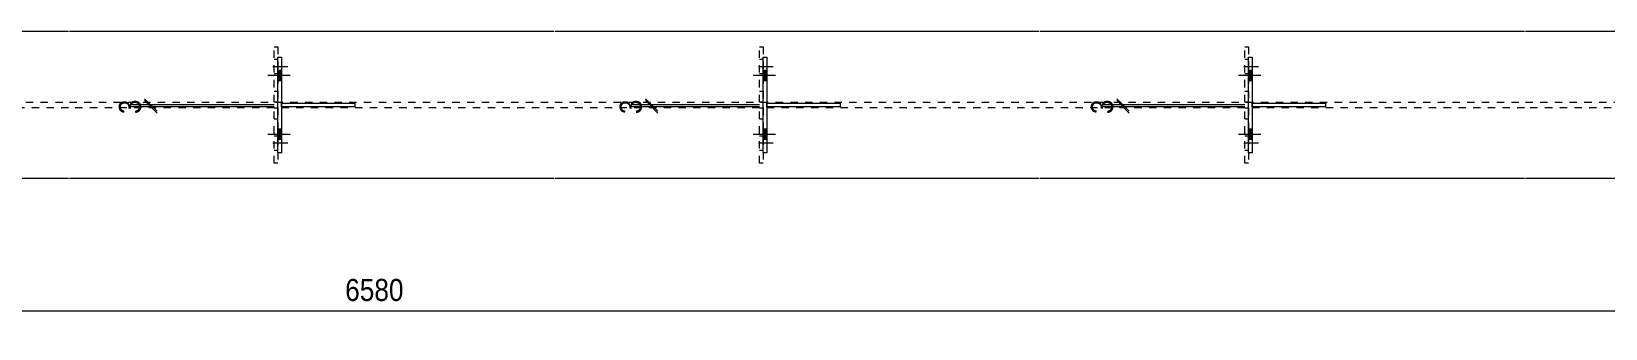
# Model space of a CAD drawing. Header units: millimetres. Extents: x 2 to 1174, y 1 to 825.
# Drawn here: x 564.7 to 778.4, y 496.6 to 537 of the extents above; entities that cross this region are included whole.
import ezdxf

# ---------------------------------------------------------------- set-up
doc = ezdxf.new("R2010")
doc.units = ezdxf.units.MM
for name, pattern in [('XKITLINE00', [0]), ('XKITLINE01', [4, 1, -1, 1, -1]), ('XKITLINE02', [4, 2, -2])]:
    doc.linetypes.add(name, pattern=pattern)
for name, color, linetype, lineweight in [('Bolt', 3, 'Continuous', 0), ('Dimensions', 7, 'Continuous', 0), ('Part', 2, 'Continuous', 0)]:
    doc.layers.add(name, color=color, linetype=linetype, lineweight=lineweight)
doc.styles.add('ARIAL', font='ARIAL.TTF')

# ---------------------------------------------------------------- blocks, each defined once
blk = doc.blocks.new('*A88')
at = {"layer": 'Part', "color": 2, "linetype": 'XKITLINE00', "lineweight": 0}
for p, q in [((569.72, 536.99), (503.92, 536.99)), ((635.62, 536.99), (569.82, 536.99)), ((701.52, 536.99), (635.72, 536.99)), ((767.42, 536.99), (701.62, 536.99)), ((991.18, 536.99), (767.52, 536.99)), ((569.72, 516.99), (503.92, 516.99)), ((635.62, 516.99), (569.82, 516.99)), ((701.52, 516.99), (635.72, 516.99)), ((767.42, 516.99), (701.62, 516.99)), ((991.18, 516.99), (767.52, 516.99))]:
    blk.add_line(p, q, dxfattribs=at)
at = {"layer": 'Part', "color": 7, "linetype": 'XKITLINE01', "lineweight": 0}
for p, q in [((503.92, 527.39), (569.72, 527.39)), ((569.72, 526.59), (503.92, 526.59)), ((569.82, 527.39), (635.62, 527.39)), ((635.62, 526.59), (569.82, 526.59)), ((635.72, 527.39), (701.52, 527.39)), ((701.52, 526.59), (635.72, 526.59)), ((701.62, 527.39), (767.42, 527.39)), ((767.42, 526.59), (701.62, 526.59)), ((767.52, 527.39), (991.18, 527.39)), ((991.18, 526.59), (767.52, 526.59))]:
    blk.add_line(p, q, dxfattribs=at)
blk = doc.blocks.new('*A95')
at = {"layer": 'Part', "color": 2, "linetype": 'XKITLINE00', "lineweight": 0}
for p, q in [((729.92, 520.49), (729.92, 533.49)), ((729.92, 533.49), (730.42, 533.49)), ((730.42, 533.49), (730.42, 520.49)), ((730.42, 520.49), (729.92, 520.49))]:
    blk.add_line(p, q, dxfattribs=at)
blk = doc.blocks.new('*A96')
at = {"layer": 'Part', "color": 2, "linetype": 'XKITLINE00', "lineweight": 0}
for p, q in [((730.42, 527.24), (740.42, 527.24)), ((740.42, 526.74), (730.42, 526.74)), ((740.42, 526.74), (740.42, 527.24))]:
    blk.add_line(p, q, dxfattribs=at)
at = {"layer": 'Part', "color": 7, "linetype": 'XKITLINE01', "lineweight": 0}
blk.add_line((730.42, 526.74), (730.42, 527.24), dxfattribs=at)
blk.add_line((730.42, 526.74), (730.42, 527.24), dxfattribs=at)
blk = doc.blocks.new('*A97')
at = {"layer": 'Part', "color": 2, "linetype": 'XKITLINE00', "lineweight": 0}
for p, q in [((664.02, 520.49), (664.02, 533.49)), ((664.02, 533.49), (664.52, 533.49)), ((664.52, 533.49), (664.52, 520.49)), ((664.52, 520.49), (664.02, 520.49))]:
    blk.add_line(p, q, dxfattribs=at)
blk = doc.blocks.new('*A98')
at = {"layer": 'Part', "color": 7, "linetype": 'XKITLINE01', "lineweight": 0}
for p, q in [((663.52, 527.39), (663.52, 534.89)), ((663.52, 534.89), (664.02, 534.89)), ((664.02, 534.89), (664.02, 527.39)), ((663.52, 528.89), (664.02, 528.89)), ((664.02, 527.39), (663.52, 527.39))]:
    blk.add_line(p, q, dxfattribs=at)
blk = doc.blocks.new('*A99')
at = {"layer": 'Part', "color": 2, "linetype": 'XKITLINE00', "lineweight": 0}
for p, q in [((664.52, 527.24), (674.52, 527.24)), ((674.52, 526.74), (664.52, 526.74)), ((674.52, 526.74), (674.52, 527.24))]:
    blk.add_line(p, q, dxfattribs=at)
at = {"layer": 'Part', "color": 7, "linetype": 'XKITLINE01', "lineweight": 0}
blk.add_line((664.52, 526.74), (664.52, 527.24), dxfattribs=at)
blk.add_line((664.52, 526.74), (664.52, 527.24), dxfattribs=at)
blk = doc.blocks.new('*A100')
at = {"layer": 'Part', "color": 2, "linetype": 'XKITLINE00', "lineweight": 0}
for p, q in [((598.12, 520.49), (598.12, 533.49)), ((598.12, 533.49), (598.62, 533.49)), ((598.62, 533.49), (598.62, 520.49)), ((598.62, 520.49), (598.12, 520.49))]:
    blk.add_line(p, q, dxfattribs=at)
blk = doc.blocks.new('*A101')
at = {"layer": 'Part', "color": 2, "linetype": 'XKITLINE00', "lineweight": 0}
for p, q in [((598.62, 527.24), (608.62, 527.24)), ((608.62, 526.74), (598.62, 526.74)), ((608.62, 526.74), (608.62, 527.24))]:
    blk.add_line(p, q, dxfattribs=at)
at = {"layer": 'Part', "color": 7, "linetype": 'XKITLINE01', "lineweight": 0}
blk.add_line((598.62, 526.74), (598.62, 527.24), dxfattribs=at)
blk.add_line((598.62, 526.74), (598.62, 527.24), dxfattribs=at)
blk = doc.blocks.new('*A117')
at = {"layer": 'Part', "color": 7, "linetype": 'XKITLINE01', "lineweight": 0}
for p, q in [((729.42, 519.09), (729.42, 526.59)), ((729.42, 526.59), (729.92, 526.59)), ((729.92, 526.59), (729.92, 519.09)), ((729.42, 525.09), (729.92, 525.09)), ((729.92, 519.09), (729.42, 519.09))]:
    blk.add_line(p, q, dxfattribs=at)
blk = doc.blocks.new('*A118')
at = {"layer": 'Part', "color": 7, "linetype": 'XKITLINE01', "lineweight": 0}
for p, q in [((729.42, 527.39), (729.42, 534.89)), ((729.42, 534.89), (729.92, 534.89)), ((729.92, 534.89), (729.92, 527.39)), ((729.42, 528.89), (729.92, 528.89)), ((729.92, 527.39), (729.42, 527.39))]:
    blk.add_line(p, q, dxfattribs=at)
blk = doc.blocks.new('*A119')
at = {"layer": 'Part', "color": 7, "linetype": 'XKITLINE01', "lineweight": 0}
for p, q in [((597.62, 519.09), (597.62, 526.59)), ((597.62, 526.59), (598.12, 526.59)), ((598.12, 526.59), (598.12, 519.09)), ((597.62, 525.09), (598.12, 525.09)), ((598.12, 519.09), (597.62, 519.09))]:
    blk.add_line(p, q, dxfattribs=at)
blk = doc.blocks.new('*A120')
at = {"layer": 'Part', "color": 7, "linetype": 'XKITLINE01', "lineweight": 0}
for p, q in [((597.62, 527.39), (597.62, 534.89)), ((597.62, 534.89), (598.12, 534.89)), ((598.12, 534.89), (598.12, 527.39)), ((597.62, 528.89), (598.12, 528.89)), ((598.12, 527.39), (597.62, 527.39))]:
    blk.add_line(p, q, dxfattribs=at)
blk = doc.blocks.new('*A125')
at = {"layer": 'Part', "color": 7, "linetype": 'XKITLINE01', "lineweight": 0}
for p, q in [((663.52, 519.09), (663.52, 526.59)), ((663.52, 526.59), (664.02, 526.59)), ((664.02, 526.59), (664.02, 519.09)), ((663.52, 525.09), (664.02, 525.09)), ((664.02, 519.09), (663.52, 519.09))]:
    blk.add_line(p, q, dxfattribs=at)
blk = doc.blocks.new('*A154')
at = {"layer": 'Bolt'}
for points in [[(729.92, 531.69), (730.42, 531.69), (730.42, 530.29), (729.92, 530.29)], [(729.92, 531.69), (730.42, 531.69), (730.42, 530.29), (729.92, 530.29)], [(729.92, 523.69), (730.42, 523.69), (730.42, 522.29), (729.92, 522.29)], [(729.92, 523.69), (730.42, 523.69), (730.42, 522.29), (729.92, 522.29)]]:
    blk.add_hatch(color=3, dxfattribs=at).paths.add_polyline_path(points, flags=17)
at = {"layer": 'Bolt', "color": 3, "linetype": 'XKITLINE00', "lineweight": 0}
for p, q in [((731.58, 530.99), (728.58, 530.99)), ((731.58, 530.99), (728.58, 530.99)), ((730.42, 531.69), (729.92, 531.69)), ((730.42, 531.69), (729.92, 531.69)), ((730.42, 530.29), (729.92, 530.29)), ((730.42, 530.29), (729.92, 530.29)), ((730.42, 523.69), (729.92, 523.69)), ((730.42, 523.69), (729.92, 523.69)), ((731.58, 522.99), (728.58, 522.99)), ((731.58, 522.99), (728.58, 522.99)), ((730.42, 522.29), (729.92, 522.29)), ((730.42, 522.29), (729.92, 522.29))]:
    blk.add_line(p, q, dxfattribs=at)
blk = doc.blocks.new('*A155')
at = {"layer": 'Bolt'}
for points in [[(664.02, 531.69), (664.52, 531.69), (664.52, 530.29), (664.02, 530.29)], [(664.02, 531.69), (664.52, 531.69), (664.52, 530.29), (664.02, 530.29)], [(664.02, 523.69), (664.52, 523.69), (664.52, 522.29), (664.02, 522.29)], [(664.02, 523.69), (664.52, 523.69), (664.52, 522.29), (664.02, 522.29)]]:
    blk.add_hatch(color=3, dxfattribs=at).paths.add_polyline_path(points, flags=17)
at = {"layer": 'Bolt', "color": 3, "linetype": 'XKITLINE00', "lineweight": 0}
for p, q in [((665.68, 530.99), (662.68, 530.99)), ((665.68, 530.99), (662.68, 530.99)), ((664.52, 531.69), (664.02, 531.69)), ((664.52, 531.69), (664.02, 531.69)), ((664.52, 530.29), (664.02, 530.29)), ((664.52, 530.29), (664.02, 530.29)), ((664.52, 523.69), (664.02, 523.69)), ((664.52, 523.69), (664.02, 523.69)), ((665.68, 522.99), (662.68, 522.99)), ((665.68, 522.99), (662.68, 522.99)), ((664.52, 522.29), (664.02, 522.29)), ((664.52, 522.29), (664.02, 522.29))]:
    blk.add_line(p, q, dxfattribs=at)
blk = doc.blocks.new('*A156')
at = {"layer": 'Bolt', "color": 3, "linetype": 'XKITLINE02', "lineweight": 0}
for p, q in [((665.37, 532.19), (662.37, 532.19)), ((664.02, 533.17), (663.52, 533.17)), ((664.02, 531.21), (663.52, 531.21))]:
    blk.add_line(p, q, dxfattribs=at)
blk = doc.blocks.new('*A157')
at = {"layer": 'Bolt'}
for points in [[(598.12, 531.69), (598.62, 531.69), (598.62, 530.29), (598.12, 530.29)], [(598.12, 531.69), (598.62, 531.69), (598.62, 530.29), (598.12, 530.29)], [(598.12, 523.69), (598.62, 523.69), (598.62, 522.29), (598.12, 522.29)], [(598.12, 523.69), (598.62, 523.69), (598.62, 522.29), (598.12, 522.29)]]:
    blk.add_hatch(color=3, dxfattribs=at).paths.add_polyline_path(points, flags=17)
at = {"layer": 'Bolt', "color": 3, "linetype": 'XKITLINE00', "lineweight": 0}
for p, q in [((599.78, 530.99), (596.78, 530.99)), ((599.78, 530.99), (596.78, 530.99)), ((598.62, 531.69), (598.12, 531.69)), ((598.62, 531.69), (598.12, 531.69)), ((598.62, 530.29), (598.12, 530.29)), ((598.62, 530.29), (598.12, 530.29)), ((598.62, 523.69), (598.12, 523.69)), ((598.62, 523.69), (598.12, 523.69)), ((599.78, 522.99), (596.78, 522.99)), ((599.78, 522.99), (596.78, 522.99)), ((598.62, 522.29), (598.12, 522.29)), ((598.62, 522.29), (598.12, 522.29))]:
    blk.add_line(p, q, dxfattribs=at)
blk = doc.blocks.new('*A159')
at = {"layer": 'Bolt', "color": 3, "linetype": 'XKITLINE02', "lineweight": 0}
for p, q in [((731.27, 521.79), (728.27, 521.79)), ((729.92, 522.77), (729.42, 522.77)), ((729.92, 520.81), (729.42, 520.81))]:
    blk.add_line(p, q, dxfattribs=at)
blk = doc.blocks.new('*A160')
at = {"layer": 'Bolt', "color": 3, "linetype": 'XKITLINE02', "lineweight": 0}
for p, q in [((731.27, 532.19), (728.27, 532.19)), ((729.92, 533.17), (729.42, 533.17)), ((729.92, 531.21), (729.42, 531.21))]:
    blk.add_line(p, q, dxfattribs=at)
blk = doc.blocks.new('*A161')
at = {"layer": 'Bolt', "color": 3, "linetype": 'XKITLINE02', "lineweight": 0}
for p, q in [((599.47, 521.79), (596.47, 521.79)), ((598.12, 522.77), (597.62, 522.77)), ((598.12, 520.81), (597.62, 520.81))]:
    blk.add_line(p, q, dxfattribs=at)
blk = doc.blocks.new('*A162')
at = {"layer": 'Bolt', "color": 3, "linetype": 'XKITLINE02', "lineweight": 0}
for p, q in [((599.47, 532.19), (596.47, 532.19)), ((598.12, 533.17), (597.62, 533.17)), ((598.12, 531.21), (597.62, 531.21))]:
    blk.add_line(p, q, dxfattribs=at)
blk = doc.blocks.new('*A165')
at = {"layer": 'Bolt', "color": 3, "linetype": 'XKITLINE02', "lineweight": 0}
for p, q in [((665.37, 521.79), (662.37, 521.79)), ((664.02, 522.77), (663.52, 522.77)), ((664.02, 520.81), (663.52, 520.81))]:
    blk.add_line(p, q, dxfattribs=at)
blk = doc.blocks.new('*A307')
at = {"layer": 'Dimensions', "color": 7, "linetype": 'XKITLINE00', "lineweight": 0}
for p, q in [((428.91, 526.39), (428.91, 496.59)), ((794.52, 526.39), (794.52, 496.59)), ((429.76, 499.84), (428.07, 498.14)), ((428.91, 498.99), (794.52, 498.99)), ((795.37, 499.84), (793.67, 498.14))]:
    blk.add_line(p, q, dxfattribs=at)
at = {"layer": 'Dimensions', "color": 3}
for p in [(428.91, 498.99), (794.52, 498.99)]:
    blk.add_point(p, dxfattribs=at)
at = {"layer": 'Dimensions', "color": 3, "style": 'ARIAL', "width": 0.85}
blk.add_text('9990', height=3, rotation=90.0002, dxfattribs=at).set_placement((793.32, 500.29))
blk.add_text('6580', height=3, dxfattribs=at).set_placement((607.27, 500.34))
blk = doc.blocks.new('*A328')
at = {"layer": 'Dimensions', "color": 7, "linetype": 'XKITLINE00', "lineweight": 0}
for p, q in [((597.62, 526.99), (578.04, 526.99)), ((597.62, 526.74), (578.04, 526.74)), ((580.04, 527.84), (581.74, 526.14)), ((580.04, 527.59), (581.74, 525.89)), ((580.89, 526.74), (580.89, 526.99))]:
    blk.add_line(p, q, dxfattribs=at)
at = {"layer": 'Dimensions', "color": 3}
for p in [(580.89, 526.99), (580.89, 526.74)]:
    blk.add_point(p, dxfattribs=at)
at = {"layer": 'Dimensions', "color": 3, "style": 'ARIAL', "width": 0.85}
blk.add_text('3', height=3, rotation=90.0002, dxfattribs=at).set_placement((579.54, 525.75))
blk = doc.blocks.new('*A329')
at = {"layer": 'Dimensions', "color": 7, "linetype": 'XKITLINE00', "lineweight": 0}
for p, q in [((663.52, 526.99), (646.04, 526.99)), ((663.52, 526.74), (646.04, 526.74)), ((648.04, 527.84), (649.74, 526.14)), ((648.04, 527.59), (649.74, 525.89)), ((648.89, 526.74), (648.89, 526.99))]:
    blk.add_line(p, q, dxfattribs=at)
at = {"layer": 'Dimensions', "color": 3}
for p in [(648.89, 526.99), (648.89, 526.74)]:
    blk.add_point(p, dxfattribs=at)
at = {"layer": 'Dimensions', "color": 3, "style": 'ARIAL', "width": 0.85}
blk.add_text('3', height=3, rotation=90.0002, dxfattribs=at).set_placement((647.54, 525.75))
blk = doc.blocks.new('*A330')
at = {"layer": 'Dimensions', "color": 7, "linetype": 'XKITLINE00', "lineweight": 0}
for p, q in [((729.42, 526.99), (710.04, 526.99)), ((729.42, 526.74), (710.04, 526.74)), ((712.04, 527.84), (713.74, 526.14)), ((712.04, 527.59), (713.74, 525.89)), ((712.89, 526.74), (712.89, 526.99))]:
    blk.add_line(p, q, dxfattribs=at)
at = {"layer": 'Dimensions', "color": 3}
for p in [(712.89, 526.99), (712.89, 526.74)]:
    blk.add_point(p, dxfattribs=at)
at = {"layer": 'Dimensions', "color": 3, "style": 'ARIAL', "width": 0.85}
blk.add_text('3', height=3, rotation=90.0002, dxfattribs=at).set_placement((711.54, 525.75))

msp = doc.modelspace()

# ---------------------------------------------------------------- block references
at = {"lineweight": 0}
for name in ['*A120', '*A98', '*A118', '*A162', '*A100', '*A156', '*A97', '*A160', '*A95', '*A157', '*A155', '*A154', '*A307', '*A328', '*A119', '*A101', '*A329', '*A125', '*A99', '*A330', '*A117', '*A96', '*A161', '*A165', '*A159']:
    msp.add_blockref(name, (0, 0), dxfattribs=at)
at = {"layer": 'Part', "lineweight": 0}
msp.add_blockref('*A88', (0, 0), dxfattribs=at)

doc.saveas('drawing.dxf')
